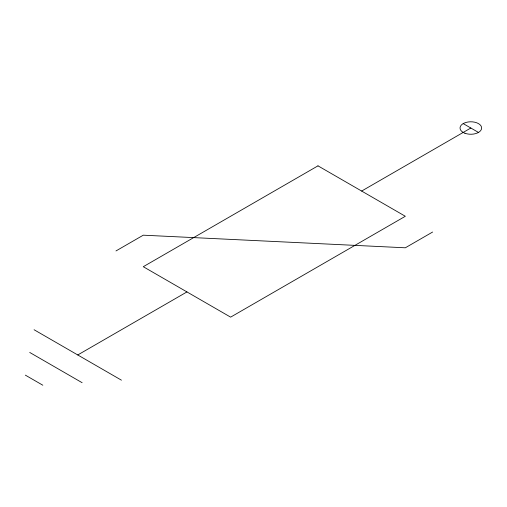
<?xml version="1.0" encoding="UTF-8"?>
<svg xmlns="http://www.w3.org/2000/svg" width="507" height="507" viewBox="0 0 507 507"><rect width="100%" height="100%" fill="white"/><g stroke="black" fill="none" stroke-linecap="round" stroke-linejoin="round"><path stroke-width="0.76" d="M115.976 250.946L143.272 235.185L405.327 247.796L432.623 232.035M77.761 354.963L186.95 291.924M361.649 191.057L470.838 128.018M463.195 123.607L478.481 132.435M34.083 329.746L121.439 380.18M29.717 352.441L82.128 382.703M25.35 375.136L42.822 385.219M317.978 165.846L143.272 266.707L230.628 317.141L405.327 216.274L317.978 165.846M464.932 133.246A10.812 6.242 0 0 0 481.631 128.36A10.812 6.242 0 0 0 465.958 122.453A10.812 6.242 0 0 0 464.932 133.246"/></g></svg>
